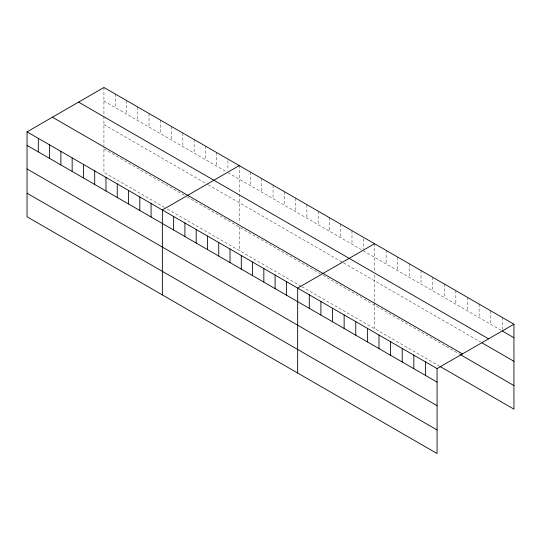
<?xml version="1.0" encoding="UTF-8"?>
<svg xmlns="http://www.w3.org/2000/svg" width="541" height="541" viewBox="0 0 541 541"><rect width="100%" height="100%" fill="white"/><g stroke="black" fill="none" stroke-linecap="round" stroke-linejoin="round"><path stroke-width="0.41" stroke-dasharray="2.71 2.03" d="M103.926 87.473L103.926 115.321M103.926 101.011L226.551 171.808M227.957 172.62L361.151 249.516M363.268 250.74L500.878 330.193M103.926 124.579L207.521 184.386M208.224 184.792L342.832 262.507M343.535 262.912L480.55 342.02M103.926 148.856L184.265 195.24M187.085 196.863L320.279 273.766M323.099 275.389L459.492 354.139M164.532 207.413L103.926 172.417L103.926 146.428M167.352 209.036L301.249 286.345M301.952 286.75L439.164 365.966M502.332 317.493L502.332 329.435M490.714 310.784L490.714 324.323M479.096 304.076L479.096 317.614M467.478 297.367L467.478 310.906M455.86 290.659L455.86 304.198M444.249 283.951L444.249 297.496M432.631 277.249L432.631 290.788M421.013 270.541L421.013 284.079M409.395 263.832L409.395 277.371M397.777 257.124L397.777 270.662M386.159 250.415L386.159 263.954M374.541 243.714L374.541 271.555M374.541 274.923L374.541 301.858M374.541 302.662L374.541 328.658M363.268 238.791L363.268 249.144M351.988 230.689L351.988 244.228M340.715 224.184L340.715 237.722M329.442 217.671L329.442 231.21M318.162 211.159L318.162 224.698M306.889 204.654L306.889 218.192M295.609 198.141L295.609 211.68M284.336 191.629L284.336 205.167M273.063 185.123L273.063 198.662M261.783 178.611L261.783 192.15M250.51 172.099L250.51 185.637M239.237 165.593L239.237 193.435M239.237 194.28L239.237 222.926M239.237 226.977L239.237 250.537M227.957 160.677L227.957 170.232M216.684 152.569L216.684 166.107M205.404 146.063L205.404 159.602M194.131 139.551L194.131 153.089M182.858 133.039L182.858 146.584M171.578 126.533L171.578 140.072M160.305 120.021L160.305 133.559M149.032 113.509L149.032 127.054M137.752 107.003L137.752 120.542M126.479 100.491L126.479 114.029M115.199 93.985L115.199 107.524M103.926 116.159L103.926 145.617"/><path stroke-width="0.81" d="M27.05 131.855L437.074 368.583L437.074 453.527L27.05 216.806L27.05 131.855L103.926 87.473L513.95 324.194L513.95 409.145L439.887 366.385M239.237 165.593L162.361 209.976L162.361 294.919M374.541 243.714L297.665 288.096L297.665 373.04M437.074 368.583L513.95 324.194M502.332 331.031L513.95 337.74M78.56 102.121L488.584 338.842M482.004 342.859L513.95 361.3M52.416 117.208L462.44 353.936M460.222 354.558L513.95 385.577M27.05 145.394L437.074 382.122M27.05 168.961L437.074 405.682M27.05 193.238L437.074 429.967M425.456 361.875L425.456 375.413M413.838 355.167L413.838 368.705M402.22 348.458L402.22 361.997M390.602 341.75L390.602 355.288M378.984 335.048L378.984 348.587M367.373 328.34L367.373 341.878M355.755 321.631L355.755 335.17M344.137 314.923L344.137 328.461M332.519 308.214L332.519 321.753M320.901 301.506L320.901 315.051M309.283 294.804L309.283 308.343M286.392 281.584L286.392 295.122M275.112 275.071L275.112 288.617M263.839 268.566L263.839 282.104M252.566 262.054L252.566 275.592M241.286 255.548L241.286 269.087M230.013 249.036L230.013 262.574M218.733 242.524L218.733 256.062M207.46 236.018L207.46 249.557M196.187 229.506L196.187 243.044M184.907 222.993L184.907 236.532M173.634 216.488L173.634 230.026M151.081 203.463L151.081 217.002M139.808 196.958L139.808 210.496M128.528 190.446L128.528 203.984M117.255 183.933L117.255 197.472M105.982 177.428L105.982 190.966M94.702 170.915L94.702 184.454M83.429 164.403L83.429 177.942M72.156 157.898L72.156 171.436M60.876 151.385L60.876 164.924M49.603 144.873L49.603 158.418M38.323 138.368L38.323 151.906"/></g></svg>
